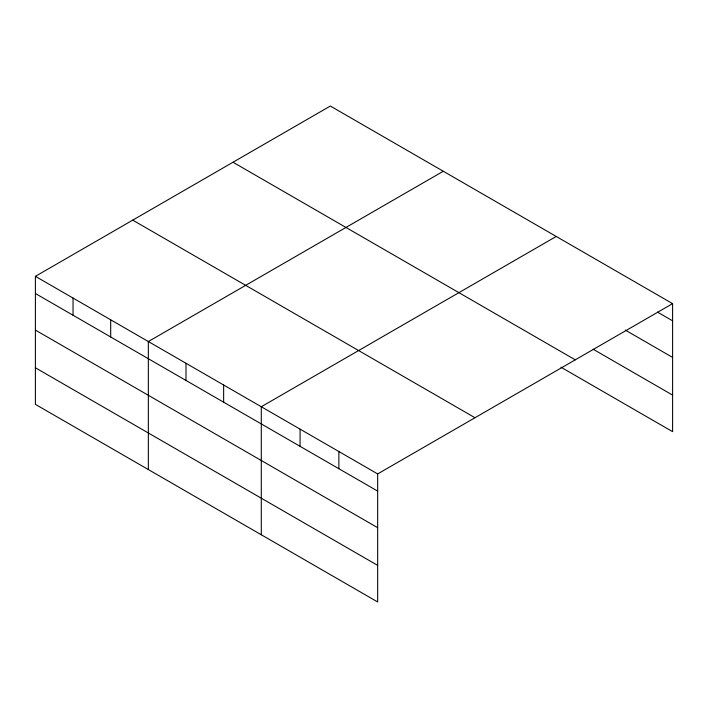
<?xml version="1.0" encoding="UTF-8"?>
<svg xmlns="http://www.w3.org/2000/svg" width="708" height="708" viewBox="0 0 708 708"><rect width="100%" height="100%" fill="white"/><g stroke="black" fill="none" stroke-linecap="round" stroke-linejoin="round"><path stroke-width="1.06" d="M377.656 527.69L377.656 473.926L35.4 276.332L35.4 404.356L377.656 601.959L377.656 527.69L35.4 330.087M560.966 367.213L672.6 431.668L672.6 303.644L330.344 106.041L35.4 276.332M443.288 171.256L148.344 341.539L148.344 469.563M556.231 236.463L261.287 406.746L261.287 534.77M377.656 473.926L672.6 303.644M657.466 312.086L672.6 320.83M625.297 330.096L672.6 357.407M593.127 349.212L672.6 395.091M233.012 162.238L575.268 359.841M132.732 220.135L474.988 417.738M35.4 293.51L377.656 491.113M35.4 367.779L377.656 565.373M338.866 451.536L338.866 468.723M300.077 429.137L300.077 446.323M223.639 385.01L223.639 402.197M185.992 363.275L185.992 380.462M110.696 319.804L110.696 336.981M73.048 298.068L73.048 315.246"/></g></svg>
